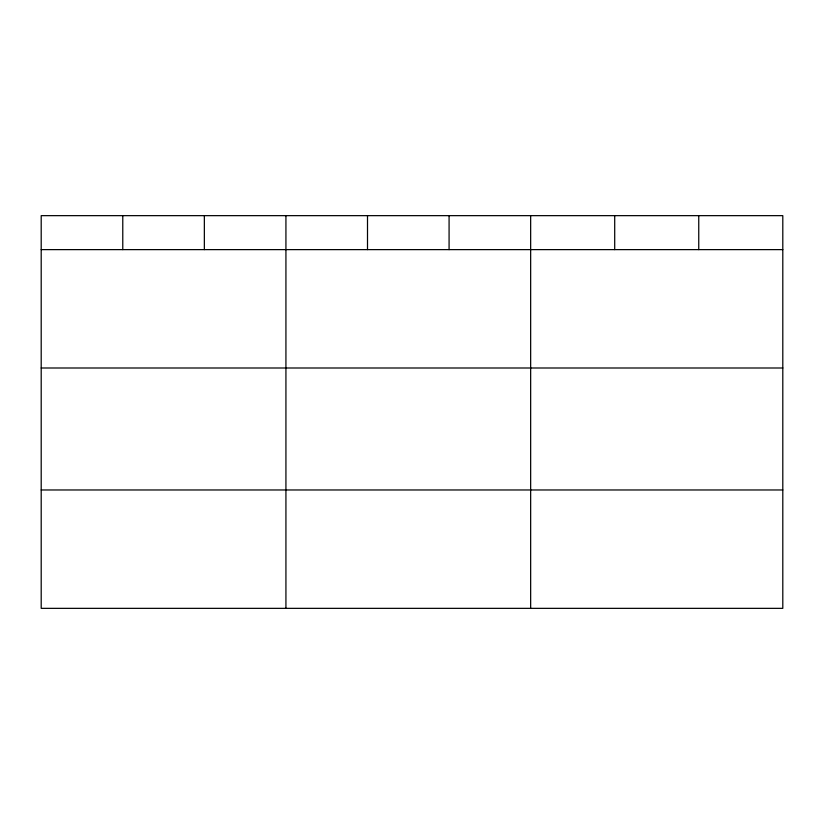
<?xml version="1.0" encoding="UTF-8"?>
<svg xmlns="http://www.w3.org/2000/svg" width="824" height="824" viewBox="0 0 824 824"><rect width="100%" height="100%" fill="white"/><g stroke="black" fill="none" stroke-linecap="round" stroke-linejoin="round"><path stroke-width="1.24" d="M782.8 367.998L782.8 215.651L41.2 215.651L41.2 608.349L782.8 608.349L782.8 367.998L41.2 367.998M41.2 249.62L782.8 249.62M41.2 489.971L782.8 489.971M698.752 215.651L698.752 249.62M614.704 215.651L614.704 249.62M530.656 215.651L530.656 608.349M449.08 215.651L449.08 249.62M367.504 215.651L367.504 249.62M285.928 215.651L285.928 608.349M204.352 215.651L204.352 249.62M122.776 215.651L122.776 249.62"/></g></svg>
